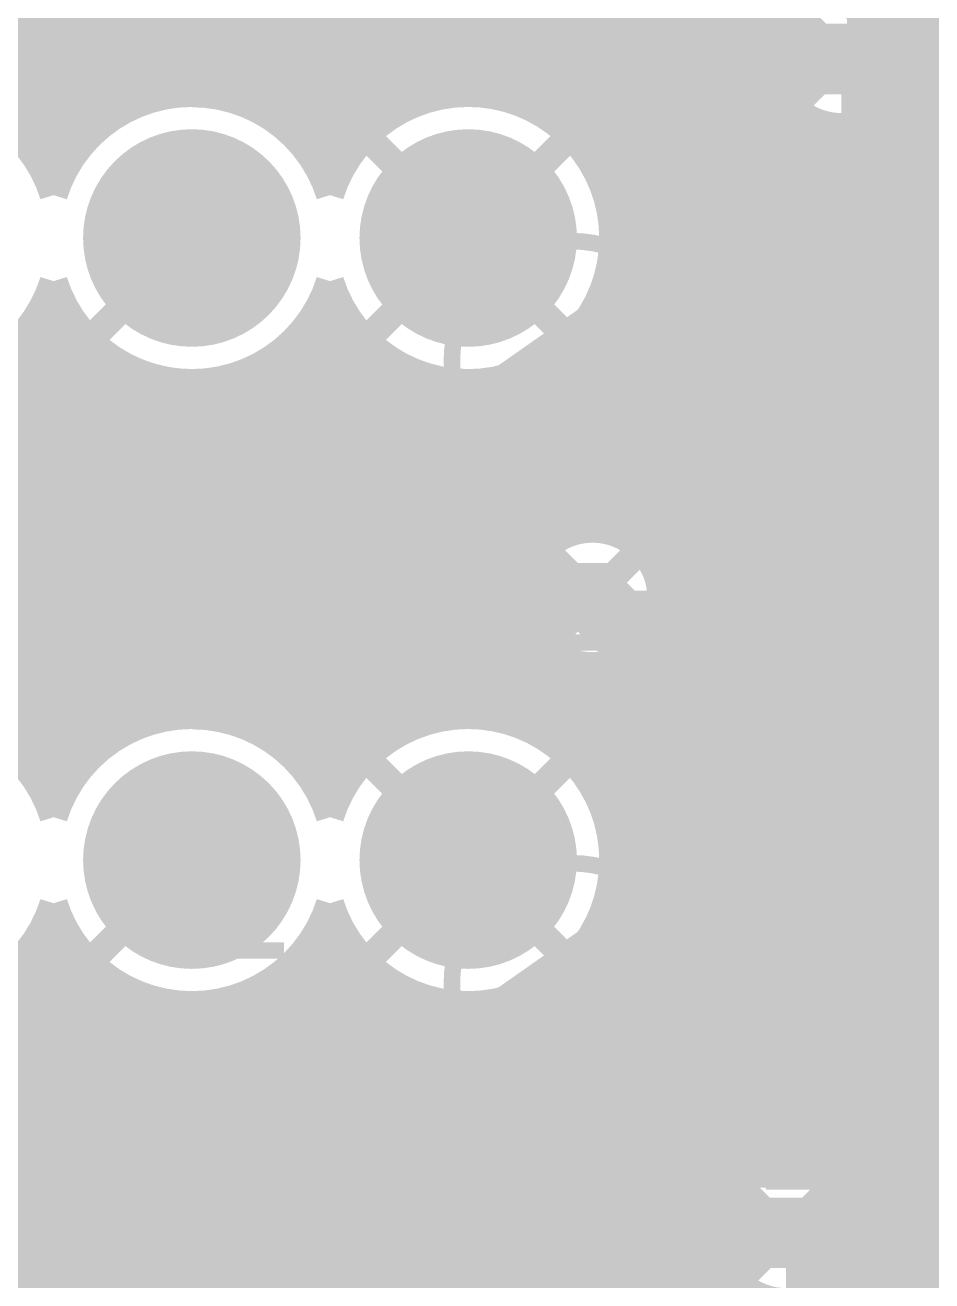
# Model space of a CAD drawing. Extents: x -3 to 92, y -53 to 125.
# Drawn here: x 23.23 to 31.57, y 78.05 to 89.59 of the extents above; entities that cross this region are included whole.
import ezdxf

# ---------------------------------------------------------------- set-up
doc = ezdxf.new("R2010")
doc.units = 0
doc.header["$MEASUREMENT"] = 0
doc.layers.get('0').update_dxf_attribs({"linetype": 'CONTINUOUS'})
for name, color, linetype in [('23-325-0_AST', 7, 'CONTINUOUS'), ('23-325-0_BOT', 7, 'CONTINUOUS'), ('23-325-0_DRD', 2, 'CONTINUOUS'), ('23-325-0_IN1', 4, 'CONTINUOUS'), ('23-325-0_IN2', 3, 'CONTINUOUS'), ('23-325-0_SMB', 5, 'CONTINUOUS'), ('23-325-0_SMT', 10, 'CONTINUOUS'), ('23-325-0_SPT', 14, 'CONTINUOUS'), ('23-325-0_SST', 9, 'CONTINUOUS'), ('23-325-0_TOP', 12, 'CONTINUOUS'), ('THRUHOLE_TAP', 8, 'CONTINUOUS')]:
    doc.layers.add(name, color=color, linetype=linetype)

# ---------------------------------------------------------------- blocks, each defined once
blk = doc.blocks.new('ROUND_32')
at = {"const_width": 0.99949}
blk.add_lwpolyline([(-0.499744, 0, 1), (0.499744, 0, 1)], format="xyb", close=True, dxfattribs=at)
blk = doc.blocks.new('ROUND_68')
at = {"const_width": 0.29972}
blk.add_lwpolyline([(-0.14986, 0, 1), (0.14986, 0, 1)], format="xyb", close=True, dxfattribs=at)
blk = doc.blocks.new('ROUND_78')
at = {"const_width": 0.29972}
blk.add_lwpolyline([(-0.14986, 0, 1), (0.14986, 0, 1)], format="xyb", close=True, dxfattribs=at)
blk = doc.blocks.new('RECTANGLE_10')
blk.add_solid([(0.508, 0.9017), (0.508, -0.9017), (-0.508, 0.9017), (-0.508, -0.9017)])
blk = doc.blocks.new('RECTANGLE_19')
blk.add_solid([(0.40005, 0.25019), (0.40005, -0.25019), (-0.40005, 0.25019), (-0.40005, -0.25019)])
blk = doc.blocks.new('ROUND_84')
at = {"const_width": 0.10033}
blk.add_lwpolyline([(-0.050164, 0, 1), (0.050164, 0, 1)], format="xyb", close=True, dxfattribs=at)
blk = doc.blocks.new('ROUND_87')
at = {"const_width": 0.40005}
blk.add_lwpolyline([(-0.200024, 0, 1), (0.200024, 0, 1)], format="xyb", close=True, dxfattribs=at)

msp = doc.modelspace()

# ---------------------------------------------------------------- linework, layer by layer
at = {"layer": '23-325-0_AST', "const_width": 0.1524}
for points in [[(28.52928, 89.62898), (28.52928, 90.0303), (29.53004, 90.0303), (29.53004, 85.2297), (19.99996, 85.2297), (19.99996, 90.0303), (21.00072, 90.0303), (21.00072, 89.62898), (28.52928, 89.62898)], [(31.18358, 89.4461), (31.18358, 89.8017), (30.84576, 89.91854), (30.5054, 89.91854), (30.16758, 89.8017), (30.16758, 89.4461)], [(31.18358, 89.50452), (30.16758, 89.50452)], [(30.353, 86.233), (35.687, 86.233), (35.687, 89.027), (30.353, 89.027), (30.353, 86.233)], [(25.22982, 88.2396), (25.22982, 87.76462), (24.55418, 88.2396), (24.384, 88.2396), (24.21382, 88.18118), (24.21382, 87.82558), (24.384, 87.76462)], [(24.72182, 86.92642), (24.72182, 87.28202), (24.55418, 87.4014), (24.384, 87.4014), (24.21382, 87.28202), (24.21382, 86.92642), (25.22982, 86.92642)], [(28.97124, 87.34044), (27.2288, 86.1187)], [(27.54884, 85.6615), (29.29128, 86.8807)], [(31.18358, 85.06714), (30.16758, 85.42274), (30.16758, 84.9503)], [(31.18358, 84.1121), (31.18358, 84.4677), (30.84576, 84.58454), (30.5054, 84.58454), (30.16758, 84.4677), (30.16758, 84.1121)], [(28.52928, 83.91398), (28.52928, 84.3153), (29.53004, 84.3153), (29.53004, 79.5147), (19.99996, 79.5147), (19.99996, 84.3153), (21.00072, 84.3153), (21.00072, 83.91398), (28.52928, 83.91398)], [(31.18358, 84.17052), (30.16758, 84.17052)], [(30.353, 80.518), (35.687, 80.518), (35.687, 83.312), (30.353, 83.312), (30.353, 80.518)], [(30.92704, 81.98866), (31.28264, 81.98866), (31.40202, 82.15884), (31.40202, 82.32648), (31.28264, 82.49666), (30.92704, 82.49666), (30.92704, 81.48066)], [(25.273, 82.3976), (25.273, 81.92262), (24.59482, 82.16138), (24.59482, 82.27822), (25.61082, 82.27822)], [(31.22422, 81.98866), (31.40202, 81.48066)], [(28.97124, 81.62544), (27.2288, 80.4037)], [(25.10282, 81.08442), (25.10282, 81.44002), (24.93518, 81.5594), (24.765, 81.5594), (24.59482, 81.44002), (24.59482, 81.08442), (25.61082, 81.08442)], [(27.54884, 79.9465), (29.29128, 81.1657)], [(30.8864, 79.7433), (31.05658, 79.80172), (31.05658, 80.15732), (30.8864, 80.21574), (30.54858, 80.21574), (30.3784, 80.0989), (30.3784, 79.7433), (30.04058, 79.7433), (30.04058, 80.21574)], [(31.05658, 78.9051), (31.05658, 79.2607), (30.71876, 79.37754), (30.3784, 79.37754), (30.04058, 79.2607), (30.04058, 78.9051)], [(31.05658, 78.96352), (30.04058, 78.96352)], [(28.52928, 78.19898), (28.52928, 78.6003), (29.53004, 78.6003), (29.53004, 73.7997), (19.99996, 73.7997), (19.99996, 78.6003), (21.00072, 78.6003), (21.00072, 78.19898), (28.52928, 78.19898)], [(30.353, 75.438), (35.687, 75.438), (35.687, 78.232), (30.353, 78.232), (30.353, 75.438)]]:
    msp.add_lwpolyline(points, dxfattribs=at)
for points in [[(28.25496, 87.59952, 0.4142136), (27.15514, 86.4997)], [(28.97124, 87.34044, 0.1773556), (28.26004, 87.6009)], [(29.2862, 86.8807, 0.1294081), (28.96498, 87.33904)], [(29.35478, 86.4997, 0.088707), (29.28662, 86.88085)], [(27.15514, 86.4997, 0.0887073), (27.2233, 86.11854)], [(28.25496, 85.39988, 0.4142136), (29.35478, 86.4997)], [(27.22372, 86.1187, 0.1290287), (27.54369, 85.66142)], [(27.54376, 85.6615, 0.1777405), (28.25496, 85.40044)], [(28.25496, 81.88452, 0.4142136), (27.15514, 80.7847)], [(28.97124, 81.62544, 0.1773556), (28.26004, 81.8859)], [(29.2862, 81.1657, 0.1294081), (28.96498, 81.62404)], [(29.35478, 80.7847, 0.088707), (29.28662, 81.16585)], [(27.15514, 80.7847, 0.0887073), (27.2233, 80.40354)], [(28.25496, 79.68488, 0.4142136), (29.35478, 80.7847)], [(27.22372, 80.4037, 0.1290287), (27.54369, 79.94642)], [(27.54376, 79.9465, 0.1777405), (28.25496, 79.68544)]]:
    msp.add_lwpolyline(points, format="xyb", dxfattribs=at)
at = {"layer": '23-325-0_BOT', "const_width": 0.254}
for points in [[(24.13, 55.245), (24.13, 56.134), (31.369, 63.373), (31.369, 100.584)], [(28.702, 96.5073), (28.702, 84.90458)], [(21.59, 56.515), (22.86, 57.785), (22.86, 60.706), (23.622, 61.468), (27.051, 61.468), (29.845, 64.262), (29.845, 77.851), (29.464, 78.232), (29.464, 94.869)], [(30.0736, 94.70898), (30.0736, 79.0956)], [(28.9306, 94.53372), (28.9306, 84.73186)], [(29.0068, 94.43466), (29.0068, 84.61756)], [(29.9212, 94.43466), (29.9212, 79.03718)], [(23.4442, 92.8116), (23.4442, 88.16086)], [(25.9588, 92.75826), (25.9588, 88.21674)], [(28.4734, 92.71), (28.4734, 88.265)], [(23.6728, 92.58554), (23.6728, 88.38946)], [(26.1874, 92.62364), (26.1874, 88.35136)], [(23.2156, 92.456), (23.2156, 88.51646)], [(25.7302, 92.4306), (25.7302, 88.5444)], [(28.2448, 92.40266), (28.2448, 88.5698)], [(23.9014, 92.33408), (23.9014, 88.64092)], [(26.416, 92.3544), (26.416, 88.61806)], [(24.13, 92.1766), (24.13, 88.7984)], [(25.5016, 92.23756), (25.5016, 88.73744)], [(26.6446, 92.1893), (26.6446, 88.78316)], [(28.0162, 92.21978), (28.0162, 88.75268)], [(24.3586, 92.07754), (24.3586, 88.89492)], [(25.273, 92.11564), (25.273, 88.85936)], [(26.8732, 92.0877), (26.8732, 88.8873)], [(27.7876, 92.10548), (27.7876, 88.86952)], [(24.5872, 92.02674), (24.5872, 88.94826)], [(24.8158, 92.01658), (24.8158, 88.95842)], [(25.0444, 92.04452), (25.0444, 88.93048)], [(27.1018, 92.02928), (27.1018, 88.94318)], [(27.3304, 92.01404), (27.3304, 88.95842)], [(27.559, 92.03944), (27.559, 88.93556)], [(29.0068, 89.6112), (19.1897, 89.6112)], [(30.19806, 89.6112), (29.9212, 89.6112)], [(29.0068, 89.3826), (19.1897, 89.3826)], [(30.1117, 89.3826), (29.9212, 89.3826)], [(24.13, 57.785), (26.797, 60.452), (27.559, 60.452), (30.861, 63.754), (30.861, 89.281), (30.734, 89.281)], [(29.0068, 89.154), (19.1897, 89.154)], [(30.11678, 89.154), (29.9212, 89.154)], [(24.46274, 88.9254), (22.52726, 88.9254)], [(27.00274, 88.9254), (25.06726, 88.9254)], [(29.0068, 88.9254), (27.60726, 88.9254)], [(30.2133, 88.9254), (29.9212, 88.9254)], [(30.3022, 88.82126), (30.3022, 79.11084)], [(30.4038, 88.74506), (30.4038, 79.09052)], [(23.96998, 88.6968), (23.02002, 88.6968)], [(26.50998, 88.6968), (25.56002, 88.6968)], [(29.0068, 88.6968), (28.10002, 88.6968)], [(30.4038, 88.6968), (29.9212, 88.6968)], [(23.73122, 88.4682), (23.25624, 88.4682)], [(26.27122, 88.4682), (25.79624, 88.4682)], [(29.0068, 88.4682), (28.33624, 88.4682)], [(30.4038, 88.4682), (29.9212, 88.4682)], [(23.58136, 88.2396), (23.4061, 88.2396)], [(26.12136, 88.2396), (25.9461, 88.2396)], [(29.0068, 88.2396), (28.4861, 88.2396)], [(30.4038, 88.2396), (29.9212, 88.2396)], [(29.0068, 88.011), (28.58008, 88.011)], [(30.4038, 88.011), (29.9212, 88.011)], [(29.0068, 87.7824), (28.6258, 87.7824)], [(30.4038, 87.7824), (29.9212, 87.7824)], [(29.0068, 87.5538), (28.63342, 87.5538)], [(30.4038, 87.5538), (29.9212, 87.5538)], [(29.0068, 87.3252), (28.6004, 87.3252)], [(30.4038, 87.3252), (29.9212, 87.3252)], [(23.4442, 87.0966), (23.4442, 82.44586)], [(23.5458, 87.0966), (23.4442, 87.0966)], [(26.0858, 87.0966), (25.9842, 87.0966)], [(29.0068, 87.0966), (28.5242, 87.0966)], [(30.4038, 87.0966), (29.9212, 87.0966)], [(25.9588, 87.04326), (25.9588, 82.50174)], [(28.4734, 86.995), (28.4734, 84.95792)], [(23.67534, 86.868), (23.31466, 86.868)], [(23.6728, 86.87054), (23.6728, 82.67446)], [(26.21534, 86.868), (25.85466, 86.868)], [(26.1874, 86.90864), (26.1874, 82.63636)], [(29.0068, 86.868), (28.39466, 86.868)], [(30.4038, 86.868), (29.9212, 86.868)], [(23.876, 86.6394), (23.11146, 86.6394)], [(23.2156, 86.741), (23.2156, 82.80146)], [(26.416, 86.6394), (25.65146, 86.6394)], [(25.7302, 86.7156), (25.7302, 82.8294)], [(26.416, 86.6394), (26.416, 82.90306)], [(29.0068, 86.6394), (28.19146, 86.6394)], [(28.2448, 86.68766), (28.2448, 84.9249)], [(30.4038, 86.6394), (29.9212, 86.6394)], [(23.9014, 86.61908), (23.9014, 82.92592)], [(25.5016, 86.52256), (25.5016, 83.02244)], [(24.2316, 86.4108), (22.75586, 86.4108)], [(24.13, 86.4616), (24.13, 83.0834)], [(25.273, 86.40064), (25.273, 83.14436)], [(26.7716, 86.4108), (25.29586, 86.4108)], [(26.6446, 86.4743), (26.6446, 83.06816)], [(29.0068, 86.4108), (27.83586, 86.4108)], [(28.0162, 86.50478), (28.0162, 84.7852)], [(30.4038, 86.4108), (29.9212, 86.4108)], [(24.3586, 86.36254), (24.3586, 83.17992)], [(24.5872, 86.31174), (24.5872, 83.23326)], [(24.8158, 86.30158), (24.8158, 83.24342)], [(25.0444, 86.32952), (25.0444, 83.21548)], [(26.8732, 86.3727), (26.8732, 83.1723)], [(27.1018, 86.31428), (27.1018, 83.22818)], [(27.3304, 86.29904), (27.3304, 83.24342)], [(27.559, 86.32444), (27.559, 83.22056)], [(27.7876, 86.39048), (27.7876, 83.15452)], [(29.0068, 86.1822), (19.1897, 86.1822)], [(30.4038, 86.1822), (29.9212, 86.1822)], [(29.0068, 85.9536), (19.1897, 85.9536)], [(30.4038, 85.9536), (29.9212, 85.9536)], [(29.0068, 85.725), (19.1897, 85.725)], [(30.4038, 85.725), (29.9212, 85.725)], [(29.0068, 85.4964), (19.1897, 85.4964)], [(30.4038, 85.4964), (29.9212, 85.4964)], [(29.0068, 85.2678), (19.1897, 85.2678)], [(30.4038, 85.2678), (29.9212, 85.2678)], [(29.0068, 85.0392), (19.1897, 85.0392)], [(30.4038, 85.0392), (29.9212, 85.0392)], [(28.0416, 84.8106), (19.1897, 84.8106)], [(29.0068, 84.8106), (28.85186, 84.8106)], [(30.4038, 84.8106), (29.9212, 84.8106)], [(27.87142, 84.582), (19.1897, 84.582)], [(30.4038, 84.582), (29.9212, 84.582)], [(27.81808, 84.3534), (19.1897, 84.3534)], [(28.448, 84.328), (28.956, 83.82), (28.956, 77.978), (29.337, 77.597), (29.337, 68.453), (28.956, 68.072), (21.971, 68.072), (20.066, 66.167), (20.066, 60.579), (21.59, 59.055)], [(30.4038, 84.3534), (29.9212, 84.3534)], [(27.8511, 84.1248), (19.1897, 84.1248)], [(30.4038, 84.1248), (29.9212, 84.1248)], [(27.98826, 83.8962), (19.1897, 83.8962)], [(28.0162, 83.86826), (28.0162, 83.03768)], [(30.4038, 83.8962), (29.9212, 83.8962)], [(28.4607, 83.6676), (19.1897, 83.6676)], [(28.2448, 83.7311), (28.2448, 82.8548)], [(28.43022, 83.69808), (28.4988, 83.6295)], [(28.4734, 83.6549), (28.4734, 82.55)], [(28.4988, 83.6295), (28.4988, 82.50174)], [(30.4038, 83.6676), (29.9212, 83.6676)], [(28.4988, 83.439), (19.1897, 83.439)], [(30.4038, 83.439), (29.9212, 83.439)], [(24.46274, 83.2104), (22.52726, 83.2104)], [(27.00274, 83.2104), (25.06726, 83.2104)], [(28.4988, 83.2104), (27.60726, 83.2104)], [(30.4038, 83.2104), (29.9212, 83.2104)], [(23.96998, 82.9818), (23.02002, 82.9818)], [(26.50998, 82.9818), (25.56002, 82.9818)], [(28.4988, 82.9818), (28.10002, 82.9818)], [(30.4038, 82.9818), (29.9212, 82.9818)], [(23.73122, 82.7532), (23.25624, 82.7532)], [(26.27122, 82.7532), (25.79624, 82.7532)], [(28.4988, 82.7532), (28.33624, 82.7532)], [(30.4038, 82.7532), (29.9212, 82.7532)], [(23.58136, 82.5246), (23.4061, 82.5246)], [(26.12136, 82.5246), (25.9461, 82.5246)], [(30.4038, 82.5246), (29.9212, 82.5246)], [(30.4038, 82.296), (29.9212, 82.296)], [(30.4038, 82.0674), (29.9212, 82.0674)], [(30.4038, 81.8388), (29.9212, 81.8388)], [(30.4038, 81.6102), (29.9212, 81.6102)], [(23.4442, 81.3816), (23.4442, 76.73086)], [(23.5458, 81.3816), (23.4442, 81.3816)], [(25.9588, 81.32826), (25.9588, 76.78674)], [(26.0858, 81.3816), (25.9842, 81.3816)], [(28.4988, 81.32826), (28.4988, 77.978)], [(30.4038, 81.3816), (29.9212, 81.3816)], [(28.4734, 81.28), (28.4734, 76.835)], [(23.67534, 81.153), (23.31466, 81.153)], [(23.6728, 81.15554), (23.6728, 76.95946)], [(26.21534, 81.153), (25.85466, 81.153)], [(26.1874, 81.19364), (26.1874, 76.92136)], [(28.4988, 81.153), (28.39466, 81.153)], [(30.4038, 81.153), (29.9212, 81.153)], [(23.2156, 81.026), (23.2156, 77.08646)], [(25.7302, 81.0006), (25.7302, 77.1144)], [(23.876, 80.9244), (23.11146, 80.9244)], [(23.9014, 80.90408), (23.9014, 77.21092)], [(26.416, 80.9244), (25.65146, 80.9244)], [(26.416, 80.9244), (26.416, 77.18806)], [(28.4988, 80.9244), (28.19146, 80.9244)], [(28.2448, 80.97266), (28.2448, 77.1398)], [(30.4038, 80.9244), (29.9212, 80.9244)], [(24.13, 80.7466), (24.13, 77.3684)], [(25.5016, 80.80756), (25.5016, 77.30744)], [(26.6446, 80.7593), (26.6446, 77.35316)], [(28.0162, 80.78978), (28.0162, 77.32268)], [(24.2316, 80.6958), (22.75586, 80.6958)], [(24.3586, 80.64754), (24.3586, 77.46492)], [(25.273, 80.68564), (25.273, 77.42936)], [(26.7716, 80.6958), (25.29586, 80.6958)], [(26.8732, 80.6577), (26.8732, 77.4573)], [(27.7876, 80.67548), (27.7876, 77.43952)], [(28.4988, 80.6958), (27.83586, 80.6958)], [(30.4038, 80.6958), (29.9212, 80.6958)], [(24.5872, 80.59674), (24.5872, 77.51826)], [(24.8158, 80.58658), (24.8158, 77.52842)], [(25.0444, 80.61452), (25.0444, 77.50048)], [(27.1018, 80.59928), (27.1018, 77.51318)], [(27.3304, 80.58404), (27.3304, 77.52842)], [(27.559, 80.60944), (27.559, 77.50556)], [(28.4988, 80.4672), (19.1897, 80.4672)], [(30.4038, 80.4672), (29.9212, 80.4672)], [(28.4988, 80.2386), (19.1897, 80.2386)], [(30.4038, 80.2386), (29.9212, 80.2386)], [(28.4988, 80.01), (19.1897, 80.01)], [(30.4038, 80.01), (29.9212, 80.01)], [(28.4988, 79.7814), (19.1897, 79.7814)], [(30.4038, 79.7814), (29.9212, 79.7814)], [(28.4988, 79.5528), (19.1897, 79.5528)], [(30.4038, 79.5528), (29.9212, 79.5528)], [(28.4988, 79.3242), (19.1897, 79.3242)], [(30.4038, 79.3242), (29.9212, 79.3242)], [(28.4988, 79.0956), (19.1897, 79.0956)], [(30.06598, 79.0956), (29.9212, 79.0956)], [(30.4038, 79.0956), (30.38348, 79.0956)], [(28.4988, 78.867), (19.1897, 78.867)], [(28.4988, 78.6384), (19.1897, 78.6384)], [(30.226, 78.486), (30.353, 78.359), (30.353, 64.008), (27.305, 60.96), (24.765, 60.96), (24.13, 60.325)], [(28.4988, 78.4098), (19.1897, 78.4098)], [(28.4988, 78.1812), (19.1897, 78.1812)], [(28.4988, 77.9526), (19.1897, 77.9526)]]:
    msp.add_lwpolyline(points, dxfattribs=at)
for points in [[(30.734, 89.91092, 0.4142136), (30.10408, 89.281)], [(30.10408, 89.281, 0.2603045), (30.40358, 88.7447)], [(23.495, 88.0237, 0.3286705), (22.225, 88.95842)], [(24.765, 88.96096, 0.3286704), (23.495, 88.0237)], [(26.035, 88.0237, 0.3286705), (24.765, 88.95842)], [(27.305, 88.96096, 0.3286704), (26.035, 88.0237)], [(28.63596, 87.63, 0.4142136), (27.305, 88.96096)], [(27.305, 86.29904, 0.4142136), (28.63596, 87.63)], [(22.225, 86.29904, 0.328165), (23.495, 87.23376)], [(23.495, 87.23376, 0.3281646), (24.765, 86.29904)], [(24.765, 86.29904, 0.328165), (26.035, 87.23376)], [(26.035, 87.23376, 0.3281646), (27.305, 86.29904)], [(28.448, 84.95792, 0.4142136), (27.81808, 84.328)], [(29.0068, 84.61756, 0.2801818), (28.448, 84.95792)], [(27.81808, 84.328, 0.4059719), (28.43022, 83.69808)], [(23.495, 82.3087, 0.3286705), (22.225, 83.24342)], [(24.765, 83.24596, 0.3286704), (23.495, 82.3087)], [(26.035, 82.3087, 0.3286705), (24.765, 83.24342)], [(27.305, 83.24596, 0.3286704), (26.035, 82.3087)], [(28.4988, 82.50174, 0.2859258), (27.305, 83.24596)], [(22.225, 80.58404, 0.328165), (23.495, 81.51876)], [(23.495, 81.51876, 0.3281646), (24.765, 80.58404)], [(24.765, 80.58404, 0.328165), (26.035, 81.51876)], [(26.035, 81.51876, 0.3281646), (27.305, 80.58404)], [(27.305, 80.58404, 0.2859262), (28.4988, 81.32826)], [(30.226, 79.11592, 0.1269608), (29.92116, 79.03725)], [(30.4038, 79.09052, 0.071635), (30.226, 79.11612)], [(28.4988, 77.978, 0.1989124), (28.63271, 77.65471)]]:
    msp.add_lwpolyline(points, format="xyb", dxfattribs=at)
at = {"layer": '23-325-0_DRD', "const_width": 0.254}
for points in [[(31.369, 89.916), (30.099, 88.646)], [(31.369, 88.646), (30.099, 89.916)], [(24.765, 88.265), (24.13, 87.63)], [(25.4, 87.63), (24.765, 88.265)], [(27.305, 88.265), (26.67, 87.63)], [(27.94, 87.63), (27.305, 88.265)], [(24.13, 87.63), (24.765, 86.995)], [(24.765, 86.995), (25.4, 87.63)], [(26.67, 87.63), (27.305, 86.995)], [(27.305, 86.995), (27.94, 87.63)], [(29.083, 84.963), (27.813, 83.693)], [(29.083, 83.693), (27.813, 84.963)], [(24.765, 82.55), (24.13, 81.915)], [(25.4, 81.915), (24.765, 82.55)], [(27.305, 82.55), (26.67, 81.915)], [(27.94, 81.915), (27.305, 82.55)], [(24.13, 81.915), (24.765, 81.28)], [(24.765, 81.28), (25.4, 81.915)], [(26.67, 81.915), (27.305, 81.28)], [(27.305, 81.28), (27.94, 81.915)], [(30.861, 79.121), (29.591, 77.851)], [(30.861, 77.851), (29.591, 79.121)]]:
    msp.add_lwpolyline(points, dxfattribs=at)
at = {"layer": '23-325-0_IN1', "const_width": 0.254}
for points in [[(30.2768, 124.46), (30.2768, 89.7128)], [(28.6766, 112.31372), (28.6766, 84.91474)], [(31.6484, 100.02012), (31.6484, 52.53228)], [(31.1912, 99.97948), (31.1912, 89.7128)], [(31.4198, 99.95662), (31.4198, 52.74818)], [(30.0482, 94.63278), (30.0482, 79.09052)], [(28.9052, 94.5769), (28.9052, 84.7598)], [(29.1338, 94.33306), (29.1338, 55.99684)], [(29.3624, 94.2467), (29.3624, 55.9816)], [(29.591, 94.25178), (29.591, 55.87238)], [(29.8196, 94.3483), (29.8196, 78.96606)], [(23.4188, 92.75826), (23.4188, 88.21674)], [(25.9334, 92.71), (25.9334, 88.265)], [(26.162, 92.66428), (26.162, 88.31072)], [(28.448, 92.66428), (28.448, 88.31072)], [(23.6474, 92.62364), (23.6474, 88.35136)], [(23.1902, 92.4306), (23.1902, 88.5444)], [(25.7048, 92.40266), (25.7048, 88.5698)], [(23.876, 92.3544), (23.876, 88.61806)], [(26.3906, 92.3798), (26.3906, 88.5952)], [(28.2194, 92.3798), (28.2194, 88.5952)], [(24.1046, 92.1893), (24.1046, 88.78316)], [(25.4762, 92.21978), (25.4762, 88.75268)], [(26.6192, 92.20454), (26.6192, 88.77046)], [(27.9908, 92.20454), (27.9908, 88.77046)], [(24.3332, 92.0877), (24.3332, 88.8873)], [(25.2476, 92.10548), (25.2476, 88.86952)], [(26.8478, 92.09532), (26.8478, 88.87968)], [(27.7622, 92.09532), (27.7622, 88.87968)], [(24.5618, 92.02928), (24.5618, 88.94318)], [(24.7904, 92.01404), (24.7904, 88.95842)], [(25.019, 92.03944), (25.019, 88.93556)], [(27.0764, 92.03436), (27.0764, 88.94064)], [(27.305, 92.01404), (27.305, 88.96096)], [(27.5336, 92.03436), (27.5336, 88.94064)], [(30.19806, 89.6112), (-2.413, 89.6112)], [(58.56478, 89.6112), (31.26994, 89.6112)], [(30.1117, 89.3826), (5.29336, 89.3826)], [(58.45048, 89.3826), (31.3563, 89.3826)], [(30.11678, 89.154), (5.53974, 89.154)], [(58.38444, 89.154), (31.35122, 89.154)], [(24.46274, 88.9254), (22.52726, 88.9254)], [(27.00274, 88.9254), (25.06726, 88.9254)], [(30.2133, 88.9254), (27.60726, 88.9254)], [(30.2768, 88.84666), (30.2768, 79.11338)], [(31.1912, 88.84666), (31.1912, 52.82184)], [(58.35904, 88.9254), (31.2547, 88.9254)], [(23.96998, 88.6968), (23.02002, 88.6968)], [(26.50998, 88.6968), (25.56002, 88.6968)], [(30.49778, 88.6968), (28.10002, 88.6968)], [(30.5054, 88.69426), (30.5054, 79.04988)], [(30.734, 88.65108), (30.734, 78.85684)], [(30.9626, 88.69426), (30.9626, 52.8066)], [(58.37428, 88.6968), (30.97022, 88.6968)], [(26.3652, 88.5698), (27.305, 87.63)], [(28.2448, 88.5698), (27.305, 87.63)], [(23.73122, 88.4682), (23.25624, 88.4682)], [(26.27122, 88.4682), (25.79624, 88.4682)], [(58.4327, 88.4682), (28.33624, 88.4682)], [(23.58136, 88.2396), (23.4061, 88.2396)], [(26.12136, 88.2396), (25.9461, 88.2396)], [(32.85998, 88.2396), (28.4861, 88.2396)], [(32.51708, 88.011), (28.58008, 88.011)], [(32.40786, 87.7824), (28.6258, 87.7824)], [(26.3652, 86.6902), (27.305, 87.63)], [(28.2448, 86.6902), (27.305, 87.63)], [(32.39516, 87.5538), (28.63342, 87.5538)], [(32.46882, 87.3252), (28.6004, 87.3252)], [(23.5458, 87.0966), (23.4442, 87.0966)], [(26.0858, 87.0966), (25.9842, 87.0966)], [(32.68472, 87.0966), (28.5242, 87.0966)], [(23.4188, 87.04326), (23.4188, 82.50174)], [(25.9334, 86.995), (25.9334, 82.55)], [(23.67534, 86.868), (23.31466, 86.868)], [(23.6474, 86.90864), (23.6474, 82.63636)], [(26.21534, 86.868), (25.85466, 86.868)], [(26.162, 86.94928), (26.162, 82.59572)], [(55.12562, 86.868), (28.39466, 86.868)], [(28.448, 86.94928), (28.448, 84.95792)], [(23.876, 86.6394), (23.11146, 86.6394)], [(23.1902, 86.7156), (23.1902, 82.8294)], [(23.876, 86.6394), (23.876, 82.90306)], [(26.416, 86.6394), (25.65146, 86.6394)], [(25.7048, 86.68766), (25.7048, 82.8548)], [(26.3906, 86.6648), (26.3906, 82.8802)], [(54.93512, 86.6394), (28.19146, 86.6394)], [(28.2194, 86.6648), (28.2194, 84.91474)], [(24.2316, 86.4108), (22.75586, 86.4108)], [(24.1046, 86.4743), (24.1046, 83.06816)], [(26.7716, 86.4108), (25.29586, 86.4108)], [(25.4762, 86.50478), (25.4762, 83.03768)], [(26.6192, 86.48954), (26.6192, 83.05546)], [(54.87162, 86.4108), (27.83586, 86.4108)], [(27.9908, 86.48954), (27.9908, 84.7598)], [(24.3332, 86.3727), (24.3332, 83.1723)], [(24.5618, 86.31428), (24.5618, 83.22818)], [(24.7904, 86.29904), (24.7904, 83.24342)], [(25.019, 86.32444), (25.019, 83.22056)], [(25.2476, 86.39048), (25.2476, 83.15452)], [(26.8478, 86.38032), (26.8478, 83.16468)], [(27.0764, 86.31936), (27.0764, 83.22564)], [(27.305, 86.29904), (27.305, 83.24596)], [(27.5336, 86.31936), (27.5336, 83.22564)], [(27.7622, 86.38032), (27.7622, 83.16468)], [(54.89448, 86.1822), (17.49552, 86.1822)], [(55.0164, 85.9536), (17.37106, 85.9536)], [(58.35904, 85.725), (-2.413, 85.725)], [(58.35904, 85.4964), (-2.413, 85.4964)], [(58.35904, 85.2678), (-2.413, 85.2678)], [(72.42302, 85.0392), (-2.413, 85.0392)], [(28.0416, 84.8106), (-2.413, 84.8106)], [(72.26554, 84.8106), (28.85186, 84.8106)], [(27.87142, 84.582), (-2.413, 84.582)], [(72.19696, 84.582), (29.02458, 84.582)], [(27.81808, 84.3534), (-2.413, 84.3534)], [(72.19188, 84.3534), (29.07792, 84.3534)], [(27.8511, 84.1248), (6.25856, 84.1248)], [(62.53226, 84.1248), (29.0449, 84.1248)], [(27.98826, 83.8962), (6.50494, 83.8962)], [(27.9908, 83.89366), (27.9908, 83.05546)], [(62.3951, 83.8962), (28.9052, 83.8962)], [(28.9052, 83.89366), (28.9052, 55.92318)], [(62.36208, 83.6676), (6.5913, 83.6676)], [(28.2194, 83.74126), (28.2194, 82.8802)], [(28.448, 83.69808), (28.448, 82.59572)], [(28.6766, 83.74126), (28.6766, 55.70728)], [(62.41542, 83.439), (6.58622, 83.439)], [(24.46274, 83.2104), (22.52726, 83.2104)], [(27.00274, 83.2104), (25.06726, 83.2104)], [(62.5856, 83.2104), (27.60726, 83.2104)], [(23.96998, 82.9818), (23.02002, 82.9818)], [(26.50998, 82.9818), (25.56002, 82.9818)], [(62.65926, 82.9818), (28.10002, 82.9818)], [(26.3652, 82.8548), (27.305, 81.915)], [(28.2448, 82.8548), (27.305, 81.915)], [(23.73122, 82.7532), (23.25624, 82.7532)], [(26.27122, 82.7532), (25.79624, 82.7532)], [(62.5221, 82.7532), (28.33624, 82.7532)], [(23.58136, 82.5246), (23.4061, 82.5246)], [(26.12136, 82.5246), (25.9461, 82.5246)], [(32.85998, 82.5246), (28.4861, 82.5246)], [(32.51708, 82.296), (28.58008, 82.296)], [(32.40786, 82.0674), (28.6258, 82.0674)], [(26.3652, 80.9752), (27.305, 81.915)], [(28.2448, 80.9752), (27.305, 81.915)], [(32.39516, 81.8388), (28.63342, 81.8388)], [(32.46882, 81.6102), (28.6004, 81.6102)], [(23.4188, 81.32826), (23.4188, 76.78674)], [(23.5458, 81.3816), (23.4442, 81.3816)], [(26.0858, 81.3816), (25.9842, 81.3816)], [(32.68472, 81.3816), (28.5242, 81.3816)], [(25.9334, 81.28), (25.9334, 76.835)], [(26.162, 81.23428), (26.162, 76.88072)], [(28.448, 81.23428), (28.448, 76.88072)], [(23.67534, 81.153), (23.31466, 81.153)], [(23.6474, 81.19364), (23.6474, 76.92136)], [(26.21534, 81.153), (25.85466, 81.153)], [(44.45508, 81.153), (28.39466, 81.153)], [(23.1902, 81.0006), (23.1902, 77.1144)], [(23.876, 80.9244), (23.11146, 80.9244)], [(23.876, 80.9244), (23.876, 77.18806)], [(26.416, 80.9244), (25.65146, 80.9244)], [(25.7048, 80.97266), (25.7048, 77.1398)], [(26.3906, 80.9498), (26.3906, 77.1652)], [(44.34586, 80.9244), (28.19146, 80.9244)], [(28.2194, 80.9498), (28.2194, 77.1652)], [(24.1046, 80.7593), (24.1046, 77.35316)], [(25.4762, 80.78978), (25.4762, 77.32268)], [(26.6192, 80.77454), (26.6192, 77.34046)], [(27.9908, 80.77454), (27.9908, 77.34046)], [(24.2316, 80.6958), (22.75586, 80.6958)], [(24.3332, 80.6577), (24.3332, 77.4573)], [(25.2476, 80.67548), (25.2476, 77.43952)], [(26.7716, 80.6958), (25.29586, 80.6958)], [(26.8478, 80.66532), (26.8478, 77.44968)], [(27.7622, 80.66532), (27.7622, 77.44968)], [(44.33316, 80.6958), (27.83586, 80.6958)], [(24.5618, 80.59928), (24.5618, 77.51318)], [(24.7904, 80.58404), (24.7904, 77.52842)], [(25.019, 80.60944), (25.019, 77.50556)], [(27.0764, 80.60436), (27.0764, 77.51064)], [(27.305, 80.58404), (27.305, 77.53096)], [(27.5336, 80.60436), (27.5336, 77.51064)], [(44.40682, 80.4672), (17.62252, 80.4672)], [(44.62272, 80.2386), (17.49806, 80.2386)], [(72.47636, 80.01), (-2.413, 80.01)], [(72.29094, 79.7814), (-2.413, 79.7814)], [(72.20458, 79.5528), (-2.413, 79.5528)], [(70.12178, 79.3242), (8.6868, 79.3242)], [(30.06598, 79.0956), (8.84174, 79.0956)], [(69.8373, 79.0956), (30.38348, 79.0956)], [(29.72308, 78.867), (8.88492, 78.867)], [(69.74078, 78.867), (30.72638, 78.867)], [(29.61386, 78.6384), (8.84174, 78.6384)], [(69.7357, 78.6384), (30.8356, 78.6384)], [(29.60116, 78.4098), (8.6868, 78.4098)], [(69.82206, 78.4098), (30.85084, 78.4098)], [(29.67482, 78.1812), (-2.413, 78.1812)], [(30.734, 78.11262), (30.734, 52.69738)], [(70.0659, 78.1812), (30.77718, 78.1812)], [(29.8196, 78.0034), (29.8196, 55.52948)], [(29.89072, 77.9526), (-2.413, 77.9526)], [(30.5054, 77.92212), (30.5054, 52.35448)], [(53.9496, 77.9526), (30.56128, 77.9526)]]:
    msp.add_lwpolyline(points, dxfattribs=at)
for points in [[(30.734, 89.91092, 0.4142136), (30.10408, 89.281)], [(31.36392, 89.281, 0.4142136), (30.734, 89.91092)], [(30.10408, 89.281, 0.4142136), (30.734, 88.65108)], [(30.734, 88.65108, 0.4142136), (31.36392, 89.281)], [(23.495, 88.0237, 0.3286705), (22.225, 88.95842)], [(24.765, 88.96096, 0.3286704), (23.495, 88.0237)], [(26.035, 88.0237, 0.3286705), (24.765, 88.95842)], [(27.305, 88.96096, 0.3286704), (26.035, 88.0237)], [(28.63596, 87.63, 0.4142136), (27.305, 88.96096)], [(27.305, 86.29904, 0.4142136), (28.63596, 87.63)], [(22.225, 86.29904, 0.328165), (23.495, 87.23376)], [(23.495, 87.23376, 0.3281646), (24.765, 86.29904)], [(24.765, 86.29904, 0.328165), (26.035, 87.23376)], [(26.035, 87.23376, 0.3281646), (27.305, 86.29904)], [(28.448, 84.95792, 0.4142136), (27.81808, 84.328)], [(29.07792, 84.328, 0.4142136), (28.448, 84.95792)], [(27.81808, 84.328, 0.4142136), (28.448, 83.69808)], [(28.448, 83.69808, 0.4142136), (29.07792, 84.328)], [(23.495, 82.3087, 0.3286705), (22.225, 83.24342)], [(24.765, 83.24596, 0.3286704), (23.495, 82.3087)], [(26.035, 82.3087, 0.3286705), (24.765, 83.24342)], [(27.305, 83.24596, 0.3286704), (26.035, 82.3087)], [(28.63596, 81.915, 0.4142136), (27.305, 83.24596)], [(27.305, 80.58404, 0.4142136), (28.63596, 81.915)], [(22.225, 80.58404, 0.328165), (23.495, 81.51876)], [(23.495, 81.51876, 0.3281646), (24.765, 80.58404)], [(24.765, 80.58404, 0.328165), (26.035, 81.51876)], [(26.035, 81.51876, 0.3281646), (27.305, 80.58404)], [(30.226, 79.11592, 0.4142136), (29.59608, 78.486)], [(30.85592, 78.486, 0.4142136), (30.226, 79.11592)], [(29.59608, 78.486, 0.4142136), (30.226, 77.85608)], [(30.226, 77.85608, 0.4142136), (30.85592, 78.486)]]:
    msp.add_lwpolyline(points, format="xyb", dxfattribs=at)
at = {"layer": '23-325-0_SST', "const_width": 0.1524}
for points in [[(28.52928, 89.62898), (28.52928, 90.0303), (29.53004, 90.0303), (29.53004, 85.2297), (19.99996, 85.2297), (19.99996, 90.0303), (21.00072, 90.0303), (21.00072, 89.62898), (28.52928, 89.62898)], [(30.861, 89.3445), (30.861, 89.7001), (30.52318, 89.81948), (30.18282, 89.81948), (29.845, 89.7001), (29.845, 89.3445)], [(30.861, 89.40546), (29.845, 89.40546)], [(30.353, 86.233), (30.353, 89.027), (35.687, 89.027), (35.687, 86.233), (30.353, 86.233)], [(28.97124, 87.34044), (27.2288, 86.1187)], [(27.54884, 85.6615), (29.29128, 86.8807)], [(30.734, 84.96808), (29.718, 85.32368), (29.718, 84.8487)], [(24.44242, 84.62518), (24.79802, 84.62518), (24.9174, 84.79282), (24.9174, 84.963), (24.79802, 85.13318), (24.44242, 85.13318), (24.44242, 84.11718)], [(25.7556, 84.455), (25.28062, 84.455), (25.51938, 85.13318), (25.63622, 85.13318), (25.63622, 84.11718)], [(30.734, 84.0105), (30.734, 84.3661), (30.39618, 84.48548), (30.05582, 84.48548), (29.718, 84.3661), (29.718, 84.0105)], [(28.52928, 83.91398), (28.52928, 84.3153), (29.53004, 84.3153), (29.53004, 79.5147), (19.99996, 79.5147), (19.99996, 84.3153), (21.00072, 84.3153), (21.00072, 83.91398), (28.52928, 83.91398)], [(30.734, 84.07146), (29.718, 84.07146)], [(30.353, 80.518), (30.353, 83.312), (35.687, 83.312), (35.687, 80.518), (30.353, 80.518)], [(28.97124, 81.62544), (27.2288, 80.4037)], [(27.54884, 79.9465), (29.29128, 81.1657)], [(30.56382, 79.5147), (30.734, 79.57566), (30.734, 79.93126), (30.56382, 79.98968), (30.226, 79.98968), (30.05582, 79.8703), (30.05582, 79.5147), (29.718, 79.5147), (29.718, 79.98968)], [(24.44242, 78.78318), (24.79802, 78.78318), (24.9174, 78.95082), (24.9174, 79.121), (24.79802, 79.29118), (24.44242, 79.29118), (24.44242, 78.27518)], [(25.34158, 78.78318), (25.69718, 78.78318), (25.7556, 78.613), (25.7556, 78.44282), (25.69718, 78.27518), (25.34158, 78.27518), (25.28062, 78.44282), (25.28062, 78.613), (25.51938, 79.29118)], [(30.734, 78.6765), (30.734, 79.0321), (30.39618, 79.15148), (30.05582, 79.15148), (29.718, 79.0321), (29.718, 78.6765)], [(30.734, 78.73746), (29.718, 78.73746)], [(28.52928, 78.19898), (28.52928, 78.6003), (29.53004, 78.6003), (29.53004, 73.7997), (19.99996, 73.7997), (19.99996, 78.6003), (21.00072, 78.6003), (21.00072, 78.19898), (28.52928, 78.19898)], [(30.353, 75.438), (30.353, 78.232), (35.687, 78.232), (35.687, 75.438), (30.353, 75.438)]]:
    msp.add_lwpolyline(points, dxfattribs=at)
for points in [[(28.25496, 87.59952, 0.4142136), (27.15514, 86.4997)], [(28.97124, 87.34044, 0.1773556), (28.26004, 87.6009)], [(29.2862, 86.8807, 0.1294081), (28.96498, 87.33904)], [(29.35478, 86.4997, 0.088707), (29.28662, 86.88085)], [(27.15514, 86.4997, 0.0887073), (27.2233, 86.11854)], [(28.25496, 85.39988, 0.4142136), (29.35478, 86.4997)], [(27.22372, 86.1187, 0.1290287), (27.54369, 85.66142)], [(27.54376, 85.6615, 0.1777405), (28.25496, 85.40044)], [(28.25496, 81.88452, 0.4142136), (27.15514, 80.7847)], [(28.97124, 81.62544, 0.1773556), (28.26004, 81.8859)], [(29.2862, 81.1657, 0.1294081), (28.96498, 81.62404)], [(29.35478, 80.7847, 0.088707), (29.28662, 81.16585)], [(27.15514, 80.7847, 0.0887073), (27.2233, 80.40354)], [(28.25496, 79.68488, 0.4142136), (29.35478, 80.7847)], [(27.22372, 80.4037, 0.1290287), (27.54369, 79.94642)], [(27.54376, 79.9465, 0.1777405), (28.25496, 79.68544)]]:
    msp.add_lwpolyline(points, format="xyb", dxfattribs=at)
at = {"layer": '23-325-0_TOP'}
for points, const_width in [([(33.38576, 90.17), (32.49676, 89.281), (30.734, 89.281), (28.829, 89.281), (28.194, 89.916), (12.065, 89.916), (9.36498, 92.61602), (9.36498, 92.71)], 0.635), ([(30.734, 89.281), (32.49676, 89.281), (33.38576, 90.17)], 0.635), ([(27.92476, 89.2683), (21.13788, 89.2683)], 0.254), ([(23.1902, 89.2683), (23.1902, 88.5444)], 0.254), ([(23.4188, 89.2683), (23.4188, 88.21674)], 0.254), ([(23.6474, 89.2683), (23.6474, 88.35136)], 0.254), ([(23.876, 89.2683), (23.876, 88.61806)], 0.254), ([(24.1046, 89.2683), (24.1046, 88.78316)], 0.254), ([(24.3332, 89.2683), (24.3332, 88.8873)], 0.254), ([(24.5618, 89.2683), (24.5618, 88.94318)], 0.254), ([(24.7904, 89.2683), (24.7904, 88.95842)], 0.254), ([(25.019, 89.2683), (25.019, 88.93556)], 0.254), ([(25.2476, 89.2683), (25.2476, 88.86952)], 0.254), ([(25.4762, 89.2683), (25.4762, 88.75268)], 0.254), ([(25.7048, 89.2683), (25.7048, 88.5698)], 0.254), ([(25.9334, 89.2683), (25.9334, 88.265)], 0.254), ([(26.162, 89.2683), (26.162, 88.31072)], 0.254), ([(26.3906, 89.2683), (26.3906, 88.5952)], 0.254), ([(26.6192, 89.2683), (26.6192, 88.77046)], 0.254), ([(26.8478, 89.2683), (26.8478, 88.87968)], 0.254), ([(27.0764, 89.2683), (27.0764, 88.94064)], 0.254), ([(27.305, 89.2683), (27.305, 88.96096)], 0.254), ([(27.5336, 89.2683), (27.5336, 88.94064)], 0.254), ([(27.7622, 89.2683), (27.7622, 88.87968)], 0.254), ([(27.92476, 89.2683), (28.36418, 88.82888)], 0.254), ([(27.9908, 89.20226), (27.9908, 88.77046)], 0.254), ([(28.03906, 89.154), (21.34616, 89.154)], 0.254), ([(28.2194, 88.97366), (28.2194, 88.5952)], 0.254), ([(24.46274, 88.9254), (22.52726, 88.9254)], 0.254), ([(27.00274, 88.9254), (25.06726, 88.9254)], 0.254), ([(28.26766, 88.9254), (27.60726, 88.9254)], 0.254), ([(28.448, 88.75776), (28.448, 88.31072)], 0.254), ([(23.96998, 88.6968), (23.02002, 88.6968)], 0.254), ([(26.50998, 88.6968), (25.56002, 88.6968)], 0.254), ([(28.5496, 88.6968), (28.10002, 88.6968)], 0.254), ([(28.6766, 88.65108), (28.6766, 84.93252)], 0.254), ([(30.5054, 88.6333), (28.829, 88.6333)], 0.254), ([(28.9052, 88.6333), (28.9052, 84.7852)], 0.254), ([(29.1338, 88.6333), (29.1338, 84.5566)], 0.254), ([(29.3624, 88.6333), (29.3624, 84.328)], 0.254), ([(29.591, 88.6333), (29.591, 84.0994)], 0.254), ([(29.8196, 88.6333), (29.8196, 84.0867)], 0.254), ([(30.0482, 88.6333), (30.0482, 84.0867)], 0.254), ([(30.2768, 88.6333), (30.2768, 84.0867)], 0.254), ([(30.5054, 88.6333), (30.5054, 86.3981)], 0.254), ([(30.5054, 88.6333), (30.5054, 84.0867)], 0.254), ([(23.73122, 88.4682), (23.25624, 88.4682)], 0.254), ([(26.27122, 88.4682), (25.79624, 88.4682)], 0.254), ([(30.5054, 88.4682), (28.33624, 88.4682)], 0.254), ([(6.731, 88.138), (6.858, 88.265), (18.669, 88.265), (20.701, 86.233), (23.368, 86.233), (24.765, 87.63)], 0.254), ([(23.58136, 88.2396), (23.4061, 88.2396)], 0.254), ([(26.12136, 88.2396), (25.9461, 88.2396)], 0.254), ([(30.5054, 88.2396), (28.4861, 88.2396)], 0.254), ([(30.5054, 88.011), (28.58008, 88.011)], 0.254), ([(31.3436, 87.63), (33.02, 87.63)], 0.635), ([(33.02, 87.63), (31.3436, 87.63)], 0.635), ([(34.6964, 87.63), (31.5214, 84.455), (31.38424, 84.455)], 0.635), ([(30.5054, 87.7824), (28.6258, 87.7824)], 0.254), ([(30.5054, 87.5538), (28.63342, 87.5538)], 0.254), ([(30.5054, 87.3252), (28.6004, 87.3252)], 0.254), ([(26.0858, 87.0966), (25.9842, 87.0966)], 0.254), ([(30.5054, 87.0966), (28.5242, 87.0966)], 0.254), ([(25.9334, 86.995), (25.9334, 84.9757)], 0.254), ([(33.14446, 86.995), (31.23438, 85.08492)], 0.254), ([(26.21534, 86.868), (25.85466, 86.868)], 0.254), ([(26.162, 86.94928), (26.162, 84.9757)], 0.254), ([(30.5054, 86.868), (28.39466, 86.868)], 0.254), ([(28.448, 86.94928), (28.448, 84.9757)], 0.254), ([(26.416, 86.6394), (25.65146, 86.6394)], 0.254), ([(25.7048, 86.68766), (25.7048, 84.9757)], 0.254), ([(26.3906, 86.6648), (26.3906, 84.9757)], 0.254), ([(30.5054, 86.6394), (28.19146, 86.6394)], 0.254), ([(28.2194, 86.6648), (28.2194, 84.9757)], 0.254), ([(9.36498, 86.36), (9.779, 86.36), (11.811, 84.328), (28.448, 84.328)], 0.635), ([(29.21, 83.566), (28.448, 84.328), (11.811, 84.328), (9.779, 86.36), (9.36498, 86.36)], 0.635), ([(24.20366, 86.4235), (23.69566, 85.91296)], 0.254), ([(24.2316, 86.4108), (24.19096, 86.4108)], 0.254), ([(26.7716, 86.4108), (25.29586, 86.4108)], 0.254), ([(25.4762, 86.50478), (25.4762, 84.9757)], 0.254), ([(26.6192, 86.48954), (26.6192, 84.9757)], 0.254), ([(32.56026, 86.4108), (27.83586, 86.4108)], 0.254), ([(27.9908, 86.48954), (27.9908, 84.9757)], 0.254), ([(24.1046, 86.3219), (24.1046, 84.9757)], 0.254), ([(24.3332, 86.3727), (24.3332, 84.9757)], 0.254), ([(24.5618, 86.31428), (24.5618, 84.9757)], 0.254), ([(24.7904, 86.29904), (24.7904, 84.9757)], 0.254), ([(25.019, 86.32444), (25.019, 84.9757)], 0.254), ([(25.2476, 86.39048), (25.2476, 84.9757)], 0.254), ([(26.8478, 86.38032), (26.8478, 84.9757)], 0.254), ([(27.0764, 86.31936), (27.0764, 84.9757)], 0.254), ([(27.305, 86.29904), (27.305, 84.9757)], 0.254), ([(27.5336, 86.31936), (27.5336, 84.9757)], 0.254), ([(27.7622, 86.38032), (27.7622, 84.9757)], 0.254), ([(32.1818, 86.3981), (30.5054, 86.3981)], 0.254), ([(30.734, 86.3981), (30.734, 85.03412)], 0.254), ([(30.9626, 86.3981), (30.9626, 85.03412)], 0.254), ([(31.1912, 86.3981), (31.1912, 85.07222)], 0.254), ([(31.4198, 86.3981), (31.4198, 85.2678)], 0.254), ([(31.6484, 86.3981), (31.6484, 85.4964)], 0.254), ([(32.33166, 86.1822), (23.96236, 86.1822)], 0.254), ([(23.876, 86.0933), (23.876, 84.9757)], 0.254), ([(32.10306, 85.9536), (23.73376, 85.9536)], 0.254), ([(23.6474, 85.86978), (23.6474, 84.9757)], 0.254), ([(31.87446, 85.725), (16.19504, 85.725)], 0.254), ([(23.368, 85.7758), (20.701, 85.7758)], 0.254), ([(23.1902, 85.7758), (23.1902, 84.9757)], 0.254), ([(23.4188, 85.77834), (23.4188, 84.9757)], 0.254), ([(31.64586, 85.4964), (16.19504, 85.4964)], 0.254), ([(31.41726, 85.2678), (16.19504, 85.2678)], 0.254), ([(31.10484, 85.0392), (12.0142, 85.0392)], 0.254), ([(31.09722, 85.03412), (30.65526, 85.03412)], 0.254), ([(30.65526, 85.03412), (30.65526, 84.0867)], 0.254), ([(28.448, 84.9757), (12.0777, 84.9757)], 0.254), ([(30.65526, 84.8106), (28.8798, 84.8106)], 0.254), ([(28.91282, 84.77758), (29.6037, 84.0867)], 0.254), ([(30.65526, 84.582), (29.1084, 84.582)], 0.254), ([(33.38576, 84.455), (33.38576, 84.31276), (32.512, 83.439), (29.337, 83.439)], 0.635), ([(30.65526, 84.3534), (29.337, 84.3534)], 0.254), ([(30.65526, 84.1248), (29.5656, 84.1248)], 0.254), ([(30.65526, 84.0867), (29.6037, 84.0867)], 0.254), ([(28.17876, 83.6803), (20.72386, 83.6803)], 0.254), ([(28.17876, 83.6803), (20.72386, 83.6803)], 0.254), ([(28.19146, 83.6676), (20.73656, 83.6676)], 0.254), ([(23.1902, 83.6803), (23.1902, 82.8294)], 0.254), ([(23.4188, 83.6803), (23.4188, 82.50174)], 0.254), ([(23.6474, 83.6803), (23.6474, 82.63636)], 0.254), ([(23.876, 83.6803), (23.876, 82.90306)], 0.254), ([(24.1046, 83.6803), (24.1046, 83.06816)], 0.254), ([(24.3332, 83.6803), (24.3332, 83.1723)], 0.254), ([(24.5618, 83.6803), (24.5618, 83.22818)], 0.254), ([(24.7904, 83.6803), (24.7904, 83.24342)], 0.254), ([(25.019, 83.6803), (25.019, 83.22056)], 0.254), ([(25.2476, 83.6803), (25.2476, 83.15452)], 0.254), ([(25.4762, 83.6803), (25.4762, 83.03768)], 0.254), ([(25.7048, 83.6803), (25.7048, 82.8548)], 0.254), ([(25.9334, 83.6803), (25.9334, 82.55)], 0.254), ([(26.162, 83.6803), (26.162, 82.59572)], 0.254), ([(26.3906, 83.6803), (26.3906, 82.8802)], 0.254), ([(26.6192, 83.6803), (26.6192, 83.05546)], 0.254), ([(26.8478, 83.6803), (26.8478, 83.16468)], 0.254), ([(27.0764, 83.6803), (27.0764, 83.22564)], 0.254), ([(27.305, 83.6803), (27.305, 83.24596)], 0.254), ([(27.5336, 83.6803), (27.5336, 83.22564)], 0.254), ([(27.7622, 83.6803), (27.7622, 83.16468)], 0.254), ([(27.9908, 83.6803), (27.9908, 83.05546)], 0.254), ([(28.17876, 83.6803), (28.7528, 83.1088)], 0.254), ([(28.2194, 83.63966), (28.2194, 82.8802)], 0.254), ([(29.337, 83.439), (29.21, 83.566)], 0.254), ([(28.42006, 83.439), (20.96516, 83.439)], 0.254), ([(28.448, 83.41106), (28.448, 82.59572)], 0.254), ([(24.46274, 83.2104), (22.52726, 83.2104)], 0.254), ([(27.00274, 83.2104), (25.06726, 83.2104)], 0.254), ([(28.64866, 83.2104), (27.60726, 83.2104)], 0.254), ([(28.6766, 83.18246), (28.6766, 79.1337)], 0.254), ([(7.366, 82.677), (7.747, 83.058), (19.177, 83.058), (21.717, 80.518), (23.368, 80.518), (24.765, 81.915)], 0.254), ([(23.96998, 82.9818), (23.02002, 82.9818)], 0.254), ([(26.50998, 82.9818), (25.56002, 82.9818)], 0.254), ([(28.87726, 82.9818), (28.10002, 82.9818)], 0.254), ([(28.9052, 82.9564), (28.9052, 79.1337)], 0.254), ([(29.1338, 82.82432), (29.1338, 79.1337)], 0.254), ([(23.73122, 82.7532), (23.25624, 82.7532)], 0.254), ([(26.27122, 82.7532), (25.79624, 82.7532)], 0.254), ([(30.5054, 82.7532), (28.33624, 82.7532)], 0.254), ([(30.5054, 82.7913), (29.337, 82.7913)], 0.254), ([(29.3624, 82.7913), (29.3624, 79.1337)], 0.254), ([(29.591, 82.7913), (29.591, 79.1337)], 0.254), ([(29.8196, 82.7913), (29.8196, 79.1337)], 0.254), ([(30.0482, 82.7913), (30.0482, 79.1337)], 0.254), ([(30.2768, 82.7913), (30.2768, 79.1337)], 0.254), ([(30.5054, 82.7913), (30.5054, 80.6831)], 0.254), ([(30.5054, 82.7913), (30.5054, 79.1337)], 0.254), ([(23.58136, 82.5246), (23.4061, 82.5246)], 0.254), ([(26.12136, 82.5246), (25.9461, 82.5246)], 0.254), ([(30.5054, 82.5246), (28.4861, 82.5246)], 0.254), ([(30.5054, 82.296), (28.58008, 82.296)], 0.254), ([(30.5054, 82.0674), (28.6258, 82.0674)], 0.254), ([(31.3436, 81.915), (33.02, 81.915)], 0.635), ([(33.02, 81.915), (31.3436, 81.915)], 0.635), ([(31.38424, 79.375), (31.877, 79.375), (34.417, 81.915), (34.6964, 81.915)], 0.635), ([(30.5054, 81.8388), (28.63342, 81.8388)], 0.254), ([(30.5054, 81.6102), (28.6004, 81.6102)], 0.254), ([(26.0858, 81.3816), (25.9842, 81.3816)], 0.254), ([(30.5054, 81.3816), (28.5242, 81.3816)], 0.254), ([(25.9334, 81.28), (25.9334, 79.1337)], 0.254), ([(26.162, 81.23428), (26.162, 79.1337)], 0.254), ([(28.448, 81.23428), (28.448, 79.1337)], 0.254), ([(32.85236, 81.2673), (31.60776, 80.0227)], 0.254), ([(26.21534, 81.153), (25.85466, 81.153)], 0.254), ([(30.5054, 81.153), (28.39466, 81.153)], 0.254), ([(26.416, 80.9244), (25.65146, 80.9244)], 0.254), ([(25.7048, 80.97266), (25.7048, 79.1337)], 0.254), ([(26.3906, 80.9498), (26.3906, 79.1337)], 0.254), ([(30.5054, 80.9244), (28.19146, 80.9244)], 0.254), ([(28.2194, 80.9498), (28.2194, 79.1337)], 0.254), ([(9.36498, 80.645), (9.398, 80.645), (11.557, 78.486), (30.226, 78.486), (32.258, 78.486), (33.147, 79.375), (33.38576, 79.375)], 0.635), ([(25.4762, 80.78978), (25.4762, 79.1337)], 0.254), ([(26.6192, 80.77454), (26.6192, 79.1337)], 0.254), ([(27.9908, 80.77454), (27.9908, 79.1337)], 0.254), ([(24.20366, 80.7085), (23.69566, 80.19796)], 0.254), ([(24.2316, 80.6958), (24.19096, 80.6958)], 0.254), ([(24.3332, 80.6577), (24.3332, 79.1337)], 0.254), ([(25.2476, 80.67548), (25.2476, 79.1337)], 0.254), ([(26.7716, 80.6958), (25.29586, 80.6958)], 0.254), ([(26.8478, 80.66532), (26.8478, 79.1337)], 0.254), ([(27.7622, 80.66532), (27.7622, 79.1337)], 0.254), ([(32.28086, 80.6958), (27.83586, 80.6958)], 0.254), ([(32.1818, 80.6831), (30.5054, 80.6831)], 0.254), ([(30.734, 80.6831), (30.734, 79.95412)], 0.254), ([(30.9626, 80.6831), (30.9626, 79.95412)], 0.254), ([(31.1912, 80.6831), (31.1912, 79.99222)], 0.254), ([(31.4198, 80.6831), (31.4198, 80.0227)], 0.254), ([(31.6484, 80.6831), (31.6484, 80.0608)], 0.254), ([(24.1046, 80.6069), (24.1046, 79.1337)], 0.254), ([(24.5618, 80.59928), (24.5618, 79.1337)], 0.254), ([(24.7904, 80.58404), (24.7904, 79.1337)], 0.254), ([(25.019, 80.60944), (25.019, 79.1337)], 0.254), ([(27.0764, 80.60436), (27.0764, 79.1337)], 0.254), ([(27.305, 80.58404), (27.305, 79.1337)], 0.254), ([(27.5336, 80.60436), (27.5336, 79.1337)], 0.254), ([(32.05226, 80.4672), (23.96236, 80.4672)], 0.254), ([(23.876, 80.3783), (23.876, 79.1337)], 0.254), ([(31.82366, 80.2386), (23.73376, 80.2386)], 0.254), ([(23.368, 80.0608), (21.717, 80.0608)], 0.254), ([(23.1902, 80.0608), (23.1902, 79.1337)], 0.254), ([(23.4188, 80.06334), (23.4188, 79.1337)], 0.254), ([(23.6474, 80.15478), (23.6474, 79.1337)], 0.254), ([(31.25724, 80.01), (16.19504, 80.01)], 0.254), ([(30.65526, 79.95412), (30.65526, 79.1337)], 0.254), ([(31.09722, 79.95412), (30.65526, 79.95412)], 0.254), ([(31.60776, 80.0227), (31.38424, 80.0227)], 0.254), ([(30.65526, 79.7814), (16.19504, 79.7814)], 0.254), ([(30.65526, 79.5528), (16.19504, 79.5528)], 0.254), ([(33.38576, 79.375), (33.147, 79.375), (32.258, 78.486), (30.226, 78.486)], 0.635), ([(30.65526, 79.3242), (11.6332, 79.3242)], 0.254), ([(30.226, 79.1337), (11.8237, 79.1337)], 0.254), ([(30.65526, 79.1337), (30.226, 79.1337)], 0.254)]:
    msp.add_lwpolyline(points, dxfattribs=dict(at, const_width=const_width))
at = {"layer": '23-325-0_TOP', "const_width": 0.254}
for points in [[(23.495, 88.0237, 0.3286705), (22.225, 88.95842)], [(24.765, 88.96096, 0.3286704), (23.495, 88.0237)], [(26.035, 88.0237, 0.3286705), (24.765, 88.95842)], [(27.305, 88.96096, 0.3286704), (26.035, 88.0237)], [(28.63596, 87.63, 0.4142136), (27.305, 88.96096)], [(28.3718, 88.8238, 0.1989124), (28.829, 88.63442)], [(27.305, 86.29904, 0.4142136), (28.63596, 87.63)], [(24.765, 86.29904, 0.328165), (26.035, 87.23376)], [(26.035, 87.23376, 0.3281646), (27.305, 86.29904)], [(24.20366, 86.4235, 0.1093007), (24.765, 86.29931)], [(23.368, 85.7758, 0.1989116), (23.69129, 85.90971)], [(31.23438, 85.08492, 0.0567043), (31.0967, 85.03516)], [(28.9052, 84.7852, 0.1989124), (28.448, 84.97458)], [(23.495, 82.3087, 0.3286705), (22.225, 83.24342)], [(24.765, 83.24596, 0.3286704), (23.495, 82.3087)], [(26.035, 82.3087, 0.3286705), (24.765, 83.24342)], [(27.305, 83.24596, 0.3286704), (26.035, 82.3087)], [(28.63596, 81.915, 0.4142136), (27.305, 83.24596)], [(28.7528, 83.1088, 0.0347208), (28.81884, 83.04784)], [(28.81884, 83.04784, 0.2352421), (29.337, 82.78977)], [(27.305, 80.58404, 0.4142136), (28.63596, 81.915)], [(24.765, 80.58404, 0.328165), (26.035, 81.51876)], [(26.035, 81.51876, 0.3281646), (27.305, 80.58404)], [(24.20366, 80.7085, 0.1093007), (24.765, 80.58431)], [(23.368, 80.0608, 0.1989116), (23.69129, 80.19471)], [(31.38424, 80.0227, 0.1155437), (31.09662, 79.95534)]]:
    msp.add_lwpolyline(points, format="xyb", dxfattribs=at)

# ---------------------------------------------------------------- block references
at = {"layer": '23-325-0_BOT'}
for name, p in [('ROUND_68', (30.734, 89.281)), ('ROUND_32', (24.765, 87.63)), ('ROUND_32', (27.305, 87.63)), ('ROUND_68', (28.448, 84.328)), ('ROUND_32', (24.765, 81.915)), ('ROUND_32', (27.305, 81.915)), ('ROUND_68', (30.226, 78.486))]:
    msp.add_blockref(name, p, dxfattribs=at)
at = {"layer": '23-325-0_IN1'}
for name, p in [('ROUND_78', (30.734, 89.281)), ('ROUND_32', (24.765, 87.63)), ('ROUND_32', (27.305, 87.63)), ('ROUND_78', (28.448, 84.328)), ('ROUND_32', (24.765, 81.915)), ('ROUND_32', (27.305, 81.915)), ('ROUND_78', (30.226, 78.486))]:
    msp.add_blockref(name, p, dxfattribs=at)
at = {"layer": '23-325-0_IN2'}
for name, p in [('ROUND_68', (30.734, 89.281)), ('ROUND_32', (24.765, 87.63)), ('ROUND_32', (27.305, 87.63)), ('ROUND_68', (28.448, 84.328)), ('ROUND_32', (24.765, 81.915)), ('ROUND_32', (27.305, 81.915)), ('ROUND_68', (30.226, 78.486))]:
    msp.add_blockref(name, p, dxfattribs=at)
at = {"layer": '23-325-0_SMB'}
for p in [(24.765, 87.63), (27.305, 87.63), (24.765, 81.915), (27.305, 81.915)]:
    msp.add_blockref('ROUND_32', p, dxfattribs=at)
at = {"layer": '23-325-0_SMT'}
for name, p in [('ROUND_32', (24.765, 87.63)), ('ROUND_32', (27.305, 87.63)), ('RECTANGLE_10', (31.3436, 87.63)), ('RECTANGLE_19', (31.38424, 84.455)), ('ROUND_32', (24.765, 81.915)), ('ROUND_32', (27.305, 81.915)), ('RECTANGLE_10', (31.3436, 81.915)), ('RECTANGLE_19', (31.38424, 79.375))]:
    msp.add_blockref(name, p, dxfattribs=at)
at = {"layer": '23-325-0_SPT'}
for name, p in [('RECTANGLE_10', (31.3436, 87.63)), ('RECTANGLE_19', (31.38424, 84.455)), ('RECTANGLE_10', (31.3436, 81.915)), ('RECTANGLE_19', (31.38424, 79.375))]:
    msp.add_blockref(name, p, dxfattribs=at)
at = {"layer": '23-325-0_TOP'}
for name, p in [('ROUND_68', (30.734, 89.281)), ('ROUND_32', (24.765, 87.63)), ('ROUND_32', (27.305, 87.63)), ('RECTANGLE_10', (31.3436, 87.63)), ('RECTANGLE_19', (31.38424, 84.455)), ('ROUND_68', (28.448, 84.328)), ('ROUND_32', (24.765, 81.915)), ('ROUND_32', (27.305, 81.915)), ('RECTANGLE_10', (31.3436, 81.915)), ('RECTANGLE_19', (31.38424, 79.375)), ('ROUND_68', (30.226, 78.486))]:
    msp.add_blockref(name, p, dxfattribs=at)
at = {"layer": 'THRUHOLE_TAP'}
for name, p in [('ROUND_84', (30.734, 89.281)), ('ROUND_87', (24.765, 87.63)), ('ROUND_87', (27.305, 87.63)), ('ROUND_84', (28.448, 84.328)), ('ROUND_87', (24.765, 81.915)), ('ROUND_87', (27.305, 81.915)), ('ROUND_84', (30.226, 78.486))]:
    msp.add_blockref(name, p, dxfattribs=at)

doc.saveas('drawing.dxf')
